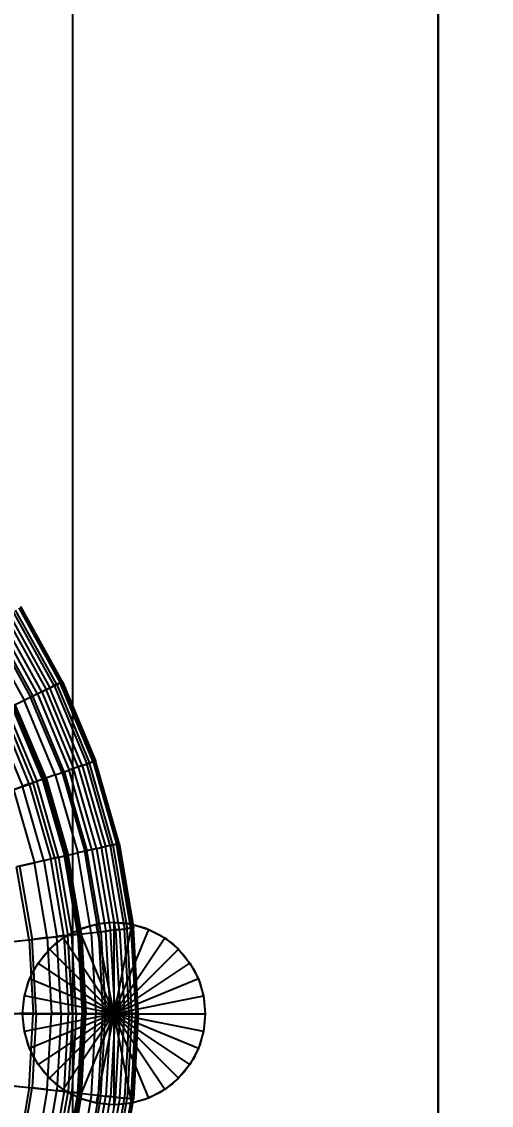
# Model space of a CAD drawing. Extents: x 11992 to 29481, y -6727 to 6811.
# Drawn here: x 18762.8 to 18917.1, y 750.5 to 1106.7 of the extents above; entities that cross this region are included whole.
import ezdxf

# ---------------------------------------------------------------- set-up
doc = ezdxf.new("R2010")
doc.units = 0
doc.header["$MEASUREMENT"] = 0
doc.layers.get('0').update_dxf_attribs({"color": 8, "linetype": 'CONTINUOUS'})
doc.layers.add('WALL', color=8, linetype='CONTINUOUS')

msp = doc.modelspace()

# ---------------------------------------------------------------- linework, layer by layer
for p, q in [((18899.61, 1700.6, 559.57), (18899.61, 530.6, 559.57)), ((18899.61, 1700.6, 379.57), (18899.61, 530.6, 379.57)), ((18899.61, 430.6, -40.43), (18899.61, 1700.6, -40.43)), ((18899.61, 430.6, 379.57), (18899.61, 1700.6, 379.57)), ((18899.61, 430.6, -2440.43), (18899.61, 1700.6, -2440.43)), ((18899.61, 430.6, 559.57), (18899.61, 1700.6, 559.57)), ((18899.61, 1700.6, -2440.43), (18899.61, 430.6, -2440.43)), ((18899.61, 1700.6, -2440.43), (18899.61, 430.6, -2440.43)), ((18899.61, 1700.6, -2640.43), (18899.61, 430.6, -2640.43)), ((18758.66, 911.95, -1554.17), (18772.07, 887.72, -1554.17)), ((18773.5, 888.41, -1591.83), (18760.01, 912.8, -1591.83)), ((18774.31, 888.8, -1562.57), (18760.77, 913.27, -1562.57)), ((18761.84, 913.95, -1585.91), (18775.45, 889.35, -1585.91)), ((18762.15, 914.14, -1570.88), (18775.78, 889.51, -1570.88)), ((18776.19, 889.7, -1578.79), (18762.53, 914.38, -1578.79)), ((18753.38, 908.63, -1537.85), (18766.45, 885.01, -1537.85)), ((18767.95, 885.74, -1600.71), (18754.79, 909.52, -1600.71)), ((18769.37, 886.42, -1545.96), (18756.13, 910.36, -1545.96)), ((18757.51, 911.22, -1596.71), (18770.84, 887.13, -1596.71)), ((18750.73, 906.97, -1604.79), (18763.63, 883.66, -1604.79)), ((18752.72, 908.22, -1537.32), (18765.75, 884.68, -1537.32)), ((18637.26, 822.8, -1646.7), (18773.5, 888.41, -1591.83)), ((18769.37, 886.42, -1545.96), (18774.31, 888.8, -1562.57)), ((18781.4, 861.7, -1596.71), (18770.84, 887.13, -1596.71)), ((18782.69, 862.15, -1554.17), (18772.07, 887.72, -1554.17)), ((18776.19, 889.7, -1578.79), (18773.5, 888.41, -1591.83)), ((18773.5, 888.41, -1591.83), (18784.19, 862.68, -1591.83)), ((18774.31, 888.8, -1562.57), (18775.78, 889.51, -1570.88)), ((18774.31, 888.8, -1562.57), (18785.03, 862.97, -1562.57)), ((18786.23, 863.39, -1585.91), (18775.45, 889.35, -1585.91)), ((18776.19, 889.7, -1578.79), (18775.78, 889.51, -1570.88)), ((18786.58, 863.51, -1570.88), (18775.78, 889.51, -1570.88)), ((18776.19, 889.7, -1578.79), (18787, 863.66, -1578.79)), ((18773.85, 859.06, -1604.79), (18763.63, 883.66, -1604.79)), ((18766.45, 885.01, -1537.85), (18765.75, 884.68, -1537.32)), ((18776.06, 859.83, -1537.32), (18765.75, 884.68, -1537.32)), ((18769.37, 886.42, -1545.96), (18766.45, 885.01, -1537.85)), ((18776.8, 860.09, -1537.85), (18766.45, 885.01, -1537.85)), ((18767.95, 885.74, -1600.71), (18778.37, 860.64, -1600.71)), ((18769.37, 886.42, -1545.96), (18779.86, 861.16, -1545.96)), ((18756.68, 880.31, -1609.93), (18766.57, 856.51, -1609.93)), ((18757.79, 880.89, -1576.9), (18767.73, 856.96, -1576.9)), ((18769.62, 857.59, -1563.72), (18759.6, 881.73, -1563.72)), ((18770.25, 857.8, -1537.89), (18760.2, 882.01, -1537.89)), ((18760.2, 882.01, -1550.75), (18770.25, 857.8, -1550.75)), ((18770.79, 857.99, -1537.32), (18760.71, 882.25, -1537.32)), ((18753.35, 878.75, -1594.44), (18763.08, 855.33, -1594.44)), ((18765.31, 856.13, -1587.92), (18755.48, 879.8, -1587.92)), ((18782.69, 862.15, -1554.17), (18779.86, 861.16, -1545.96)), ((18781.4, 861.7, -1596.71), (18784.19, 862.68, -1591.83)), ((18782.69, 862.15, -1554.17), (18785.03, 862.97, -1562.57)), ((18782.69, 862.15, -1554.17), (18790.33, 835.54, -1554.17)), ((18786.23, 863.39, -1585.91), (18784.19, 862.68, -1591.83)), ((18791.88, 835.9, -1591.83), (18784.19, 862.68, -1591.83)), ((18786.58, 863.51, -1570.88), (18785.03, 862.97, -1562.57)), ((18792.75, 836.09, -1562.57), (18785.03, 862.97, -1562.57)), ((18786.23, 863.39, -1585.91), (18787, 863.66, -1578.79)), ((18786.23, 863.39, -1585.91), (18793.99, 836.38, -1585.91)), ((18786.58, 863.51, -1570.88), (18787, 863.66, -1578.79)), ((18786.58, 863.51, -1570.88), (18794.35, 836.46, -1570.88)), ((18794.79, 836.56, -1578.79), (18787, 863.66, -1578.79)), ((18773.85, 859.06, -1604.79), (18766.57, 856.51, -1609.93)), ((18773.85, 859.06, -1604.79), (18778.37, 860.64, -1600.71)), ((18773.85, 859.06, -1604.79), (18781.2, 833.46, -1604.79)), ((18776.06, 859.83, -1537.32), (18776.8, 860.09, -1537.85)), ((18776.06, 859.83, -1537.32), (18783.49, 833.98, -1537.32)), ((18776.8, 860.09, -1537.85), (18779.86, 861.16, -1545.96)), ((18776.8, 860.09, -1537.85), (18784.24, 834.15, -1537.85)), ((18781.4, 861.7, -1596.71), (18778.37, 860.64, -1600.71)), ((18785.87, 834.52, -1600.71), (18778.37, 860.64, -1600.71)), ((18787.41, 834.88, -1545.96), (18779.86, 861.16, -1545.96)), ((18781.4, 861.7, -1596.71), (18789, 835.24, -1596.71)), ((18754.43, 852.26, -1615.66), (18766.57, 856.51, -1609.93)), ((18760.08, 854.25, -1599.1), (18763.08, 855.33, -1594.44)), ((18765.31, 856.13, -1587.92), (18763.08, 855.33, -1594.44)), ((18770.08, 830.96, -1594.44), (18763.08, 855.33, -1594.44)), ((18765.31, 856.13, -1587.92), (18767.73, 856.96, -1576.9)), ((18765.31, 856.13, -1587.92), (18772.39, 831.51, -1587.92)), ((18773.68, 831.74, -1609.93), (18766.57, 856.51, -1609.93)), ((18769.62, 857.59, -1563.72), (18767.73, 856.96, -1576.9)), ((18774.89, 832.06, -1576.9), (18767.73, 856.96, -1576.9)), ((18769.62, 857.59, -1563.72), (18770.25, 857.8, -1550.75)), ((18769.62, 857.59, -1563.72), (18776.84, 832.47, -1563.72)), ((18770.25, 857.8, -1537.89), (18770.79, 857.99, -1537.32)), ((18770.25, 857.8, -1537.89), (18777.49, 832.61, -1537.89)), ((18770.25, 857.8, -1537.89), (18770.25, 857.8, -1550.75)), ((18777.49, 832.61, -1550.75), (18770.25, 857.8, -1550.75)), ((18770.79, 857.99, -1537.32), (18778.04, 832.74, -1537.32)), ((18760.08, 854.25, -1599.1), (18766.98, 830.22, -1599.1)), ((18785.87, 834.52, -1600.71), (18781.2, 833.46, -1604.79)), ((18784.24, 834.15, -1537.85), (18783.49, 833.98, -1537.32)), ((18787.98, 807.45, -1537.32), (18783.49, 833.98, -1537.32)), ((18787.41, 834.88, -1545.96), (18784.24, 834.15, -1537.85)), ((18788.75, 807.54, -1537.85), (18784.24, 834.15, -1537.85)), ((18785.87, 834.52, -1600.71), (18789, 835.24, -1596.71)), ((18785.87, 834.52, -1600.71), (18790.41, 807.73, -1600.71)), ((18787.41, 834.88, -1545.96), (18790.33, 835.54, -1554.17)), ((18787.41, 834.88, -1545.96), (18791.98, 807.9, -1545.96)), ((18791.88, 835.9, -1591.83), (18789, 835.24, -1596.71)), ((18793.59, 808.09, -1596.71), (18789, 835.24, -1596.71)), ((18792.75, 836.09, -1562.57), (18790.33, 835.54, -1554.17)), ((18794.95, 808.24, -1554.17), (18790.33, 835.54, -1554.17)), ((18791.88, 835.9, -1591.83), (18793.99, 836.38, -1585.91)), ((18791.88, 835.9, -1591.83), (18796.53, 808.42, -1591.83)), ((18792.75, 836.09, -1562.57), (18794.35, 836.46, -1570.88)), ((18792.75, 836.09, -1562.57), (18797.42, 808.52, -1562.57)), ((18794.79, 836.56, -1578.79), (18793.99, 836.38, -1585.91)), ((18798.68, 808.66, -1585.91), (18793.99, 836.38, -1585.91)), ((18794.79, 836.56, -1578.79), (18794.35, 836.46, -1570.88)), ((18799.05, 808.7, -1570.88), (18794.35, 836.46, -1570.88)), ((18794.79, 836.56, -1578.79), (18799.49, 808.75, -1578.79)), ((18773.68, 831.74, -1609.93), (18761.15, 828.88, -1615.66)), ((18762.13, 829.1, -1604.58), (18766.98, 830.22, -1599.1)), ((18770.08, 830.96, -1594.44), (18766.98, 830.22, -1599.1)), ((18771.16, 805.57, -1599.1), (18766.98, 830.22, -1599.1)), ((18770.08, 830.96, -1594.44), (18772.39, 831.51, -1587.92)), ((18770.08, 830.96, -1594.44), (18774.32, 805.95, -1594.44)), ((18774.89, 832.06, -1576.9), (18772.39, 831.51, -1587.92)), ((18776.67, 806.24, -1587.92), (18772.39, 831.51, -1587.92)), ((18773.68, 831.74, -1609.93), (18781.2, 833.46, -1604.79)), ((18773.68, 831.74, -1609.93), (18777.98, 806.33, -1609.93)), ((18774.89, 832.06, -1576.9), (18776.84, 832.47, -1563.72)), ((18774.89, 832.06, -1576.9), (18779.22, 806.51, -1576.9)), ((18777.49, 832.61, -1550.75), (18776.84, 832.47, -1563.72)), ((18781.2, 806.7, -1563.72), (18776.84, 832.47, -1563.72)), ((18778.04, 832.74, -1537.32), (18777.49, 832.61, -1537.89)), ((18777.49, 832.61, -1550.75), (18777.49, 832.61, -1537.89)), ((18777.49, 832.61, -1550.75), (18781.86, 806.76, -1550.75)), ((18781.86, 806.76, -1537.89), (18777.49, 832.61, -1537.89)), ((18782.43, 806.83, -1537.32), (18778.04, 832.74, -1537.32)), ((18785.65, 807.19, -1604.79), (18781.2, 833.46, -1604.79)), ((18765.21, 804.89, -1615.66), (18761.15, 828.88, -1615.66)), ((18762.13, 829.1, -1604.58), (18766.21, 805, -1604.58)), ((18778.12, 806.55, -858.37), (18782.86, 808.76, -858.37)), ((18778.12, 806.55, -730.37), (18782.86, 808.76, -730.37)), ((18781.64, 808.29, -730.13), (18787.26, 810, -730.13)), ((18781.64, 808.29, -728.13), (18787.26, 810, -728.13)), ((18782.86, 808.76, -858.37), (18787.91, 810.12, -858.37)), ((18782.86, 808.76, -730.37), (18787.91, 810.12, -730.37)), ((18782.86, 808.76, -858.37), (18782.86, 808.76, -730.37)), ((18793.12, 810.57, -730.13), (18787.26, 810, -730.13)), ((18793.12, 810.57, -728.13), (18787.26, 810, -728.13)), ((18798.97, 810, -730.13), (18787.26, 751.15, -730.13)), ((18798.97, 751.15, -730.13), (18787.26, 810, -730.13)), ((18787.26, 810, -730.13), (18787.26, 810, -728.13)), ((18793.12, 810.57, -858.37), (18787.91, 810.12, -858.37)), ((18793.12, 810.57, -730.37), (18787.91, 810.12, -730.37)), ((18787.91, 810.12, -858.37), (18787.91, 810.12, -730.37)), ((18798.33, 810.12, -858.37), (18793.12, 810.57, -858.37)), ((18798.33, 810.12, -730.37), (18793.12, 810.57, -730.37)), ((18793.12, 810.57, -858.37), (18793.12, 810.57, -730.37)), ((18793.12, 810.57, -730.13), (18798.97, 810, -730.13)), ((18793.12, 810.57, -730.13), (18793.12, 750.57, -730.13)), ((18798.97, 810, -728.13), (18793.12, 810.57, -728.13)), ((18793.12, 810.57, -730.13), (18793.12, 810.57, -728.13)), ((18798.68, 808.66, -1585.91), (18796.53, 808.42, -1591.83)), ((18799.05, 808.7, -1570.88), (18797.42, 808.52, -1562.57)), ((18798.33, 810.12, -858.37), (18803.38, 808.76, -858.37)), ((18798.33, 810.12, -730.37), (18803.38, 808.76, -730.37)), ((18798.33, 810.12, -858.37), (18798.33, 810.12, -730.37)), ((18798.68, 808.66, -1585.91), (18799.49, 808.75, -1578.79)), ((18798.68, 808.66, -1585.91), (18800.27, 780.59, -1585.91)), ((18798.97, 810, -730.13), (18804.6, 808.29, -730.13)), ((18798.97, 810, -728.13), (18804.6, 808.29, -728.13)), ((18798.97, 810, -730.13), (18798.97, 810, -728.13)), ((18799.05, 808.7, -1570.88), (18799.49, 808.75, -1578.79)), ((18799.05, 808.7, -1570.88), (18800.64, 780.59, -1570.88)), ((18801.09, 780.59, -1578.79), (18799.49, 808.75, -1578.79)), ((18803.38, 808.76, -858.37), (18808.12, 806.55, -858.37)), ((18803.38, 808.76, -730.37), (18808.12, 806.55, -730.37)), ((18803.38, 808.76, -858.37), (18803.38, 808.76, -730.37)), ((18636.89, 790.43, -1650.35), (18790.41, 807.73, -1600.71)), ((18771.16, 805.57, -1599.1), (18766.21, 805, -1604.58)), ((18771.16, 805.57, -1599.1), (18774.32, 805.95, -1594.44)), ((18771.16, 805.57, -1599.1), (18772.58, 780.6, -1599.1)), ((18771.9, 801.79, -730.13), (18776.45, 805.52, -730.13)), ((18771.9, 801.79, -728.13), (18776.45, 805.52, -728.13)), ((18773.83, 803.56, -858.37), (18778.12, 806.55, -858.37)), ((18773.83, 803.56, -730.37), (18778.12, 806.55, -730.37)), ((18776.67, 806.24, -1587.92), (18774.32, 805.95, -1594.44)), ((18775.76, 780.63, -1594.44), (18774.32, 805.95, -1594.44)), ((18776.45, 805.52, -730.13), (18781.64, 808.29, -730.13)), ((18776.45, 805.52, -728.13), (18781.64, 808.29, -728.13)), ((18809.78, 755.63, -730.13), (18776.45, 805.52, -730.13)), ((18776.45, 805.52, -730.13), (18776.45, 805.52, -728.13)), ((18776.67, 806.24, -1587.92), (18779.22, 806.51, -1576.9)), ((18776.67, 806.24, -1587.92), (18778.13, 780.65, -1587.92)), ((18779.44, 780.59, -1609.93), (18777.98, 806.33, -1609.93)), ((18778.12, 806.55, -858.37), (18778.12, 806.55, -730.37)), ((18781.2, 806.7, -1563.72), (18779.22, 806.51, -1576.9)), ((18780.69, 780.63, -1576.9), (18779.22, 806.51, -1576.9)), ((18781.2, 806.7, -1563.72), (18781.86, 806.76, -1550.75)), ((18781.2, 806.7, -1563.72), (18782.68, 780.6, -1563.72)), ((18804.6, 752.86, -730.13), (18781.64, 808.29, -730.13)), ((18781.64, 808.29, -730.13), (18781.64, 808.29, -728.13)), ((18782.43, 806.83, -1537.32), (18781.86, 806.76, -1537.89)), ((18783.35, 780.59, -1550.75), (18781.86, 806.76, -1550.75)), ((18781.86, 806.76, -1537.89), (18781.86, 806.76, -1550.75)), ((18781.86, 806.76, -1537.89), (18783.35, 780.59, -1537.89)), ((18782.43, 806.83, -1537.32), (18783.92, 780.59, -1537.32)), ((18785.65, 807.19, -1604.79), (18787.15, 780.59, -1604.79)), ((18788.75, 807.54, -1537.85), (18787.98, 807.45, -1537.32)), ((18787.98, 807.45, -1537.32), (18789.5, 780.59, -1537.32)), ((18788.75, 807.54, -1537.85), (18791.98, 807.9, -1545.96)), ((18788.75, 807.54, -1537.85), (18790.28, 780.59, -1537.85)), ((18793.59, 808.09, -1596.71), (18790.41, 807.73, -1600.71)), ((18791.95, 780.59, -1600.71), (18790.41, 807.73, -1600.71)), ((18794.95, 808.24, -1554.17), (18791.98, 807.9, -1545.96)), ((18793.53, 780.59, -1545.96), (18791.98, 807.9, -1545.96)), ((18793.12, 780.57, -750.13), (18804.6, 808.29, -730.13)), ((18793.12, 780.57, -750.13), (18809.78, 805.52, -730.13)), ((18793.59, 808.09, -1596.71), (18796.53, 808.42, -1591.83)), ((18793.59, 808.09, -1596.71), (18795.15, 780.59, -1596.71)), ((18794.95, 808.24, -1554.17), (18797.42, 808.52, -1562.57)), ((18794.95, 808.24, -1554.17), (18796.52, 780.59, -1554.17)), ((18798.11, 780.59, -1591.83), (18796.53, 808.42, -1591.83)), ((18799.01, 780.59, -1562.57), (18797.42, 808.52, -1562.57)), ((18804.6, 808.29, -730.13), (18809.78, 805.52, -730.13)), ((18804.6, 808.29, -728.13), (18809.78, 805.52, -728.13)), ((18804.6, 808.29, -730.13), (18804.6, 808.29, -728.13)), ((18808.12, 806.55, -858.37), (18812.4, 803.56, -858.37)), ((18808.12, 806.55, -730.37), (18812.4, 803.56, -730.37)), ((18808.12, 806.55, -858.37), (18808.12, 806.55, -730.37)), ((18809.78, 805.52, -730.13), (18814.33, 801.79, -730.13)), ((18809.78, 805.52, -728.13), (18814.33, 801.79, -728.13)), ((18809.78, 805.52, -730.13), (18809.78, 805.52, -728.13)), ((18760.77, 804.39, -1609.56), (18766.21, 805, -1604.58)), ((18765.21, 804.89, -1615.66), (18766.59, 780.59, -1615.66)), ((18767.59, 780.59, -1604.58), (18766.21, 805, -1604.58)), ((18768.17, 797.24, -730.13), (18771.9, 801.79, -730.13)), ((18768.17, 797.24, -728.13), (18771.9, 801.79, -728.13)), ((18770.14, 799.86, -858.37), (18773.83, 803.56, -858.37)), ((18770.14, 799.86, -730.37), (18773.83, 803.56, -730.37)), ((18814.33, 801.79, -730.13), (18771.9, 759.36, -730.13)), ((18814.33, 759.36, -730.13), (18771.9, 801.79, -730.13)), ((18771.9, 801.79, -730.13), (18771.9, 801.79, -728.13)), ((18773.83, 803.56, -858.37), (18773.83, 803.56, -730.37)), ((18812.4, 803.56, -858.37), (18816.1, 799.86, -858.37)), ((18812.4, 803.56, -730.37), (18816.1, 799.86, -730.37)), ((18812.4, 803.56, -858.37), (18812.4, 803.56, -730.37)), ((18814.33, 801.79, -730.13), (18818.06, 797.24, -730.13)), ((18814.33, 801.79, -728.13), (18818.06, 797.24, -728.13)), ((18814.33, 801.79, -730.13), (18814.33, 801.79, -728.13)), ((18767.14, 795.57, -858.37), (18770.14, 799.86, -858.37)), ((18767.14, 795.57, -730.37), (18770.14, 799.86, -730.37)), ((18770.14, 799.86, -858.37), (18770.14, 799.86, -730.37)), ((18816.1, 799.86, -858.37), (18819.1, 795.57, -858.37)), ((18816.1, 799.86, -730.37), (18819.1, 795.57, -730.37)), ((18816.1, 799.86, -858.37), (18816.1, 799.86, -730.37)), ((18764.93, 790.83, -858.37), (18767.14, 795.57, -858.37)), ((18764.93, 790.83, -730.37), (18767.14, 795.57, -730.37)), ((18765.4, 792.05, -730.13), (18768.17, 797.24, -730.13)), ((18765.4, 792.05, -728.13), (18768.17, 797.24, -728.13)), ((18767.14, 795.57, -858.37), (18767.14, 795.57, -730.37)), ((18818.06, 763.91, -730.13), (18768.17, 797.24, -730.13)), ((18768.17, 797.24, -730.13), (18768.17, 797.24, -728.13)), ((18793.12, 780.57, -750.13), (18818.06, 797.24, -730.13)), ((18818.06, 797.24, -730.13), (18820.83, 792.05, -730.13)), ((18818.06, 797.24, -728.13), (18820.83, 792.05, -728.13)), ((18818.06, 797.24, -730.13), (18818.06, 797.24, -728.13)), ((18819.1, 795.57, -858.37), (18821.31, 790.83, -858.37)), ((18819.1, 795.57, -730.37), (18821.31, 790.83, -730.37)), ((18819.1, 795.57, -858.37), (18819.1, 795.57, -730.37)), ((18763.57, 785.78, -858.37), (18764.93, 790.83, -858.37)), ((18763.57, 785.78, -730.37), (18764.93, 790.83, -730.37)), ((18763.69, 786.43, -730.13), (18765.4, 792.05, -730.13)), ((18763.69, 786.43, -728.13), (18765.4, 792.05, -728.13)), ((18764.93, 790.83, -858.37), (18764.93, 790.83, -730.37)), ((18820.83, 792.05, -730.13), (18765.4, 769.09, -730.13)), ((18820.83, 769.09, -730.13), (18765.4, 792.05, -730.13)), ((18765.4, 792.05, -730.13), (18765.4, 792.05, -728.13)), ((18820.83, 792.05, -730.13), (18822.54, 786.43, -730.13)), ((18820.83, 792.05, -728.13), (18822.54, 786.43, -728.13)), ((18820.83, 792.05, -730.13), (18820.83, 792.05, -728.13)), ((18821.31, 790.83, -858.37), (18822.66, 785.78, -858.37)), ((18821.31, 790.83, -730.37), (18822.66, 785.78, -730.37)), ((18821.31, 790.83, -858.37), (18821.31, 790.83, -730.37)), ((18763.12, 780.57, -730.13), (18763.69, 786.43, -730.13)), ((18763.12, 780.57, -728.13), (18763.69, 786.43, -728.13)), ((18763.12, 780.57, -858.37), (18763.57, 785.78, -858.37)), ((18763.12, 780.57, -730.37), (18763.57, 785.78, -730.37)), ((18763.57, 785.78, -858.37), (18763.57, 785.78, -730.37)), ((18822.54, 774.72, -730.13), (18763.69, 786.43, -730.13)), ((18763.69, 786.43, -730.13), (18763.69, 786.43, -728.13)), ((18793.12, 780.57, -750.13), (18822.54, 786.43, -730.13)), ((18822.54, 786.43, -730.13), (18823.12, 780.57, -730.13)), ((18822.54, 786.43, -728.13), (18823.12, 780.57, -728.13)), ((18822.54, 786.43, -730.13), (18822.54, 786.43, -728.13)), ((18822.66, 785.78, -858.37), (18823.12, 780.57, -858.37)), ((18822.66, 785.78, -730.37), (18823.12, 780.57, -730.37)), ((18822.66, 785.78, -858.37), (18822.66, 785.78, -730.37)), ((18701.86, 780.59, -1632.14), (18787.15, 780.59, -1604.79)), ((18767.59, 780.59, -1604.58), (18762.12, 780.59, -1609.56)), ((18763.57, 775.36, -858.37), (18763.12, 780.57, -858.37)), ((18763.57, 775.36, -730.37), (18763.12, 780.57, -730.37)), ((18763.12, 780.57, -858.37), (18763.12, 780.57, -730.37)), ((18763.12, 780.57, -728.13), (18823.12, 780.57, -728.13)), ((18763.69, 774.72, -730.13), (18763.12, 780.57, -730.13)), ((18763.69, 774.72, -728.13), (18763.12, 780.57, -728.13)), ((18793.12, 780.57, -750.13), (18763.69, 774.72, -730.13)), ((18765.24, 756.3, -1615.66), (18766.59, 780.59, -1615.66)), ((18767.59, 780.59, -1604.58), (18766.25, 756.19, -1604.58)), ((18767.59, 780.59, -1604.58), (18772.58, 780.6, -1599.1)), ((18793.12, 780.57, -750.13), (18768.17, 763.91, -730.13)), ((18771.2, 755.64, -1599.1), (18772.58, 780.6, -1599.1)), ((18775.76, 780.63, -1594.44), (18772.58, 780.6, -1599.1)), ((18775.76, 780.63, -1594.44), (18774.36, 755.31, -1594.44)), ((18775.76, 780.63, -1594.44), (18778.13, 780.65, -1587.92)), ((18793.12, 780.57, -750.13), (18776.45, 755.63, -730.13)), ((18776.72, 755.07, -1587.92), (18778.13, 780.65, -1587.92)), ((18779.44, 780.59, -1609.93), (18778.02, 754.86, -1609.93)), ((18780.69, 780.63, -1576.9), (18778.13, 780.65, -1587.92)), ((18780.69, 780.63, -1576.9), (18779.27, 754.76, -1576.9)), ((18780.69, 780.63, -1576.9), (18782.68, 780.6, -1563.72)), ((18781.24, 754.51, -1563.72), (18782.68, 780.6, -1563.72)), ((18793.12, 780.57, -750.13), (18781.64, 752.86, -730.13)), ((18783.35, 780.59, -1550.75), (18781.9, 754.42, -1550.75)), ((18781.9, 754.42, -1537.89), (18783.35, 780.59, -1537.89)), ((18782.47, 754.36, -1537.32), (18783.92, 780.59, -1537.32)), ((18783.35, 780.59, -1550.75), (18782.68, 780.6, -1563.72)), ((18783.92, 780.59, -1537.32), (18783.35, 780.59, -1550.75)), ((18785.68, 754, -1604.79), (18787.15, 780.59, -1604.79)), ((18791.95, 780.59, -1600.71), (18787.15, 780.59, -1604.79)), ((18788.02, 753.73, -1537.32), (18789.5, 780.59, -1537.32)), ((18788.79, 753.65, -1537.85), (18790.28, 780.59, -1537.85)), ((18793.53, 780.59, -1545.96), (18789.5, 780.59, -1537.32)), ((18791.95, 780.59, -1600.71), (18790.45, 753.46, -1600.71)), ((18791.95, 780.59, -1600.71), (18795.15, 780.59, -1596.71)), ((18793.53, 780.59, -1545.96), (18792.02, 753.28, -1545.96)), ((18793.53, 780.59, -1545.96), (18796.52, 780.59, -1554.17)), ((18793.63, 753.1, -1596.71), (18795.15, 780.59, -1596.71)), ((18794.99, 752.95, -1554.17), (18796.52, 780.59, -1554.17)), ((18795.15, 780.59, -1596.71), (18800.27, 780.59, -1585.91)), ((18800.64, 780.59, -1570.88), (18796.52, 780.59, -1554.17)), ((18798.11, 780.59, -1591.83), (18796.57, 752.77, -1591.83)), ((18799.01, 780.59, -1562.57), (18797.46, 752.67, -1562.57)), ((18798.72, 752.53, -1585.91), (18800.27, 780.59, -1585.91)), ((18799.09, 752.49, -1570.88), (18800.64, 780.59, -1570.88)), ((18801.09, 780.59, -1578.79), (18799.54, 752.44, -1578.79)), ((18801.09, 780.59, -1578.79), (18800.27, 780.59, -1585.91)), ((18801.09, 780.59, -1578.79), (18800.64, 780.59, -1570.88)), ((18823.12, 780.57, -730.13), (18822.54, 774.72, -730.13)), ((18823.12, 780.57, -728.13), (18822.54, 774.72, -728.13)), ((18823.12, 780.57, -858.37), (18822.66, 775.36, -858.37)), ((18823.12, 780.57, -730.37), (18822.66, 775.36, -730.37)), ((18823.12, 780.57, -858.37), (18823.12, 780.57, -730.37)), ((18764.93, 770.31, -858.37), (18763.57, 775.36, -858.37)), ((18764.93, 770.31, -730.37), (18763.57, 775.36, -730.37)), ((18763.57, 775.36, -858.37), (18763.57, 775.36, -730.37)), ((18765.4, 769.09, -730.13), (18763.69, 774.72, -730.13)), ((18765.4, 769.09, -728.13), (18763.69, 774.72, -728.13)), ((18763.69, 774.72, -730.13), (18763.69, 774.72, -728.13)), ((18822.54, 774.72, -730.13), (18820.83, 769.09, -730.13)), ((18822.54, 774.72, -728.13), (18820.83, 769.09, -728.13)), ((18822.66, 775.36, -858.37), (18821.31, 770.31, -858.37)), ((18822.66, 775.36, -730.37), (18821.31, 770.31, -730.37)), ((18822.54, 774.72, -730.13), (18822.54, 774.72, -728.13)), ((18822.66, 775.36, -858.37), (18822.66, 775.36, -730.37)), ((18631.27, 771.39, -1653.52), (18785.68, 754, -1604.79)), ((18767.14, 765.57, -858.37), (18764.93, 770.31, -858.37)), ((18767.14, 765.57, -730.37), (18764.93, 770.31, -730.37)), ((18764.93, 770.31, -858.37), (18764.93, 770.31, -730.37)), ((18821.31, 770.31, -858.37), (18819.1, 765.57, -858.37)), ((18821.31, 770.31, -730.37), (18819.1, 765.57, -730.37)), ((18821.31, 770.31, -858.37), (18821.31, 770.31, -730.37)), ((18768.17, 763.91, -730.13), (18765.4, 769.09, -730.13)), ((18768.17, 763.91, -728.13), (18765.4, 769.09, -728.13)), ((18765.4, 769.09, -730.13), (18765.4, 769.09, -728.13)), ((18820.83, 769.09, -730.13), (18818.06, 763.91, -730.13)), ((18820.83, 769.09, -728.13), (18818.06, 763.91, -728.13)), ((18820.83, 769.09, -730.13), (18820.83, 769.09, -728.13)), ((18770.14, 761.29, -858.37), (18767.14, 765.57, -858.37)), ((18770.14, 761.29, -730.37), (18767.14, 765.57, -730.37)), ((18767.14, 765.57, -858.37), (18767.14, 765.57, -730.37)), ((18771.9, 759.36, -730.13), (18768.17, 763.91, -730.13)), ((18771.9, 759.36, -728.13), (18768.17, 763.91, -728.13)), ((18768.17, 763.91, -730.13), (18768.17, 763.91, -728.13)), ((18818.06, 763.91, -730.13), (18814.33, 759.36, -730.13)), ((18818.06, 763.91, -728.13), (18814.33, 759.36, -728.13)), ((18819.1, 765.57, -858.37), (18816.1, 761.29, -858.37)), ((18819.1, 765.57, -730.37), (18816.1, 761.29, -730.37)), ((18818.06, 763.91, -730.13), (18818.06, 763.91, -728.13)), ((18819.1, 765.57, -858.37), (18819.1, 765.57, -730.37)), ((18773.83, 757.59, -858.37), (18770.14, 761.29, -858.37)), ((18773.83, 757.59, -730.37), (18770.14, 761.29, -730.37)), ((18770.14, 761.29, -858.37), (18770.14, 761.29, -730.37)), ((18776.45, 755.63, -730.13), (18771.9, 759.36, -730.13)), ((18776.45, 755.63, -728.13), (18771.9, 759.36, -728.13)), ((18771.9, 759.36, -730.13), (18771.9, 759.36, -728.13)), ((18814.33, 759.36, -730.13), (18809.78, 755.63, -730.13)), ((18814.33, 759.36, -728.13), (18809.78, 755.63, -728.13)), ((18816.1, 761.29, -858.37), (18812.4, 757.59, -858.37)), ((18816.1, 761.29, -730.37), (18812.4, 757.59, -730.37)), ((18814.33, 759.36, -730.13), (18814.33, 759.36, -728.13)), ((18816.1, 761.29, -858.37), (18816.1, 761.29, -730.37)), ((18760.8, 756.8, -1609.56), (18766.25, 756.19, -1604.58)), ((18765.24, 756.3, -1615.66), (18761.15, 732.32, -1615.66)), ((18762.13, 732.09, -1604.58), (18766.25, 756.19, -1604.58)), ((18771.2, 755.64, -1599.1), (18766.25, 756.19, -1604.58)), ((18771.2, 755.64, -1599.1), (18766.99, 730.99, -1599.1)), ((18770.1, 730.32, -1594.44), (18774.36, 755.31, -1594.44)), ((18771.2, 755.64, -1599.1), (18774.36, 755.31, -1594.44)), ((18778.12, 754.59, -858.37), (18773.83, 757.59, -858.37)), ((18778.12, 754.59, -730.37), (18773.83, 757.59, -730.37)), ((18773.83, 757.59, -858.37), (18773.83, 757.59, -730.37)), ((18776.72, 755.07, -1587.92), (18774.36, 755.31, -1594.44)), ((18781.64, 752.86, -730.13), (18776.45, 755.63, -730.13)), ((18781.64, 752.86, -728.13), (18776.45, 755.63, -728.13)), ((18776.45, 755.63, -730.13), (18776.45, 755.63, -728.13)), ((18809.78, 755.63, -730.13), (18804.6, 752.86, -730.13)), ((18809.78, 755.63, -728.13), (18804.6, 752.86, -728.13)), ((18812.4, 757.59, -858.37), (18808.12, 754.59, -858.37)), ((18812.4, 757.59, -730.37), (18808.12, 754.59, -730.37)), ((18809.78, 755.63, -730.13), (18809.78, 755.63, -728.13)), ((18812.4, 757.59, -858.37), (18812.4, 757.59, -730.37)), ((18776.72, 755.07, -1587.92), (18772.42, 729.81, -1587.92)), ((18773.68, 729.46, -1609.93), (18778.02, 754.86, -1609.93)), ((18774.91, 729.22, -1576.9), (18779.27, 754.76, -1576.9)), ((18776.72, 755.07, -1587.92), (18779.27, 754.76, -1576.9)), ((18781.24, 754.51, -1563.72), (18776.84, 728.75, -1563.72)), ((18777.49, 728.59, -1550.75), (18781.9, 754.42, -1550.75)), ((18781.9, 754.42, -1537.89), (18777.49, 728.59, -1537.89)), ((18782.47, 754.36, -1537.32), (18778.04, 728.46, -1537.32)), ((18782.86, 752.38, -858.37), (18778.12, 754.59, -858.37)), ((18782.86, 752.38, -730.37), (18778.12, 754.59, -730.37)), ((18778.12, 754.59, -858.37), (18778.12, 754.59, -730.37)), ((18781.24, 754.51, -1563.72), (18779.27, 754.76, -1576.9)), ((18785.68, 754, -1604.79), (18781.2, 727.74, -1604.79)), ((18781.24, 754.51, -1563.72), (18781.9, 754.42, -1550.75)), ((18787.26, 751.15, -730.13), (18781.64, 752.86, -730.13)), ((18787.26, 751.15, -728.13), (18781.64, 752.86, -728.13)), ((18781.64, 752.86, -730.13), (18781.64, 752.86, -728.13)), ((18781.9, 754.42, -1537.89), (18781.9, 754.42, -1550.75)), ((18781.9, 754.42, -1537.89), (18782.47, 754.36, -1537.32)), ((18787.91, 751.03, -858.37), (18782.86, 752.38, -858.37)), ((18787.91, 751.03, -730.37), (18782.86, 752.38, -730.37)), ((18782.86, 752.38, -858.37), (18782.86, 752.38, -730.37)), ((18788.02, 753.73, -1537.32), (18783.49, 727.22, -1537.32)), ((18788.79, 753.65, -1537.85), (18784.25, 727.05, -1537.85)), ((18785.68, 754, -1604.79), (18790.45, 753.46, -1600.71)), ((18785.87, 726.68, -1600.71), (18790.45, 753.46, -1600.71)), ((18787.41, 726.32, -1545.96), (18792.02, 753.28, -1545.96)), ((18788.02, 753.73, -1537.32), (18788.79, 753.65, -1537.85)), ((18788.79, 753.65, -1537.85), (18792.02, 753.28, -1545.96)), ((18793.63, 753.1, -1596.71), (18789, 725.96, -1596.71)), ((18794.99, 752.95, -1554.17), (18790.33, 725.66, -1554.17)), ((18793.63, 753.1, -1596.71), (18790.45, 753.46, -1600.71)), ((18791.88, 725.3, -1591.83), (18796.57, 752.77, -1591.83)), ((18797.46, 752.67, -1562.57), (18792.02, 753.28, -1545.96)), ((18792.75, 725.1, -1562.57), (18797.46, 752.67, -1562.57)), ((18793.63, 753.1, -1596.71), (18796.57, 752.77, -1591.83)), ((18798.72, 752.53, -1585.91), (18793.99, 724.82, -1585.91)), ((18799.09, 752.49, -1570.88), (18794.35, 724.74, -1570.88)), ((18794.79, 724.64, -1578.79), (18799.54, 752.44, -1578.79)), ((18798.72, 752.53, -1585.91), (18796.57, 752.77, -1591.83)), ((18799.09, 752.49, -1570.88), (18797.46, 752.67, -1562.57)), ((18803.38, 752.38, -858.37), (18798.33, 751.03, -858.37)), ((18803.38, 752.38, -730.37), (18798.33, 751.03, -730.37)), ((18798.72, 752.53, -1585.91), (18799.54, 752.44, -1578.79)), ((18804.6, 752.86, -730.13), (18798.97, 751.15, -730.13)), ((18804.6, 752.86, -728.13), (18798.97, 751.15, -728.13)), ((18799.09, 752.49, -1570.88), (18799.54, 752.44, -1578.79)), ((18808.12, 754.59, -858.37), (18803.38, 752.38, -858.37)), ((18808.12, 754.59, -730.37), (18803.38, 752.38, -730.37)), ((18803.38, 752.38, -858.37), (18803.38, 752.38, -730.37)), ((18804.6, 752.86, -730.13), (18804.6, 752.86, -728.13)), ((18808.12, 754.59, -858.37), (18808.12, 754.59, -730.37)), ((18793.12, 750.57, -730.13), (18787.26, 751.15, -730.13)), ((18793.12, 750.57, -728.13), (18787.26, 751.15, -728.13)), ((18787.26, 751.15, -730.13), (18787.26, 751.15, -728.13)), ((18793.12, 750.57, -858.37), (18787.91, 751.03, -858.37)), ((18793.12, 750.57, -730.37), (18787.91, 751.03, -730.37)), ((18787.91, 751.03, -858.37), (18787.91, 751.03, -730.37)), ((18798.97, 751.15, -730.13), (18793.12, 750.57, -730.13)), ((18798.97, 751.15, -728.13), (18793.12, 750.57, -728.13)), ((18798.33, 751.03, -858.37), (18793.12, 750.57, -858.37)), ((18798.33, 751.03, -730.37), (18793.12, 750.57, -730.37)), ((18793.12, 750.57, -858.37), (18793.12, 750.57, -730.37)), ((18793.12, 750.57, -730.13), (18793.12, 750.57, -728.13)), ((18798.33, 751.03, -858.37), (18798.33, 751.03, -730.37)), ((18798.97, 751.15, -730.13), (18798.97, 751.15, -728.13))]:
    msp.add_line(p, q)
at = {"elevation": 0}
msp.add_lwpolyline([(18779.61, 630.55), (18779.61, 1700.6)], dxfattribs=at)
at = {"layer": 'WALL'}
msp.add_line((18899.61, 530.55), (18899.61, 1700.55), dxfattribs=at)

doc.saveas('drawing.dxf')
